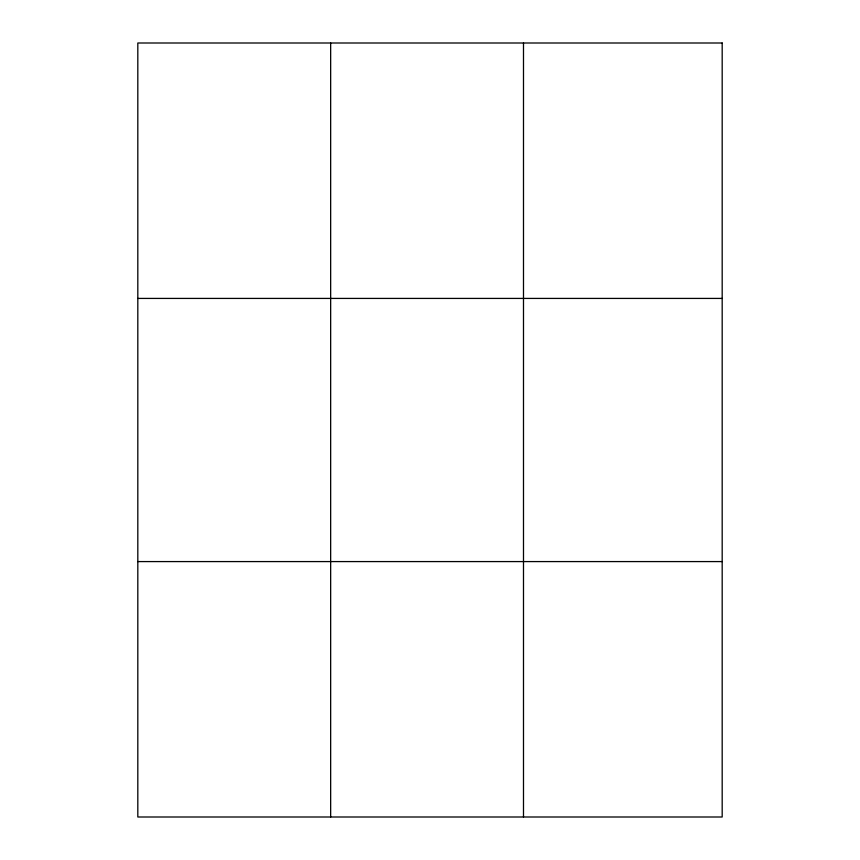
<?xml version="1.0" encoding="UTF-8"?>
<svg xmlns="http://www.w3.org/2000/svg" width="860" height="860" viewBox="0 0 860 860"><rect width="100%" height="100%" fill="white"/><g stroke="black" fill="none" stroke-linecap="round" stroke-linejoin="round"><path stroke-width="1.29" d="M330.659 43L330.659 817M523.493 43L523.493 817M137.815 298.42L722.185 298.42M137.815 561.58L722.185 561.58M722.185 43L722.185 817L137.815 817L137.815 43L722.185 43"/></g></svg>
